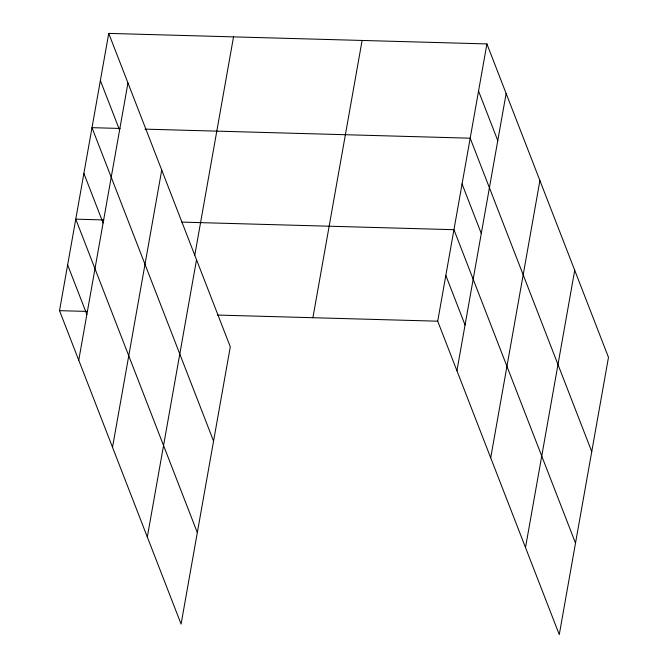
<?xml version="1.0" encoding="UTF-8"?>
<svg xmlns="http://www.w3.org/2000/svg" width="668" height="668" viewBox="0 0 668 668"><rect width="100%" height="100%" fill="white"/><g stroke="black" fill="none" stroke-linecap="round" stroke-linejoin="round"><path stroke-width="1" d="M108.734 33.4L230.293 346.809L181.086 624.071L59.519 310.662L108.734 33.4L486.914 43.929L608.481 357.338L559.266 634.6L437.707 321.191L486.914 43.929M78.74 360.227L127.955 82.966M112.516 447.293L161.731 170.039M194.789 255.168L233.533 36.874M147.311 537.005L196.526 259.743M312.908 317.717L362.114 40.456M456.929 370.757L506.144 93.495M490.704 457.822L539.911 180.56M525.499 547.535L574.714 270.273M120.081 128.448L92 127.671L213.56 441.08M145.039 129.141L470.188 138.192L591.748 451.61M103.841 219.947L75.76 219.162L197.319 532.58M181.838 222.118L453.948 229.692L575.507 543.101M59.519 310.662L87.6 311.438M217.501 315.062L437.707 321.191M478.555 91.065L497.777 140.631M462.064 183.942L481.294 233.508M445.823 275.441L465.053 325.007M100.367 80.536L119.589 130.101M83.876 173.413L103.106 222.987M67.635 264.912L86.865 314.478"/></g></svg>
